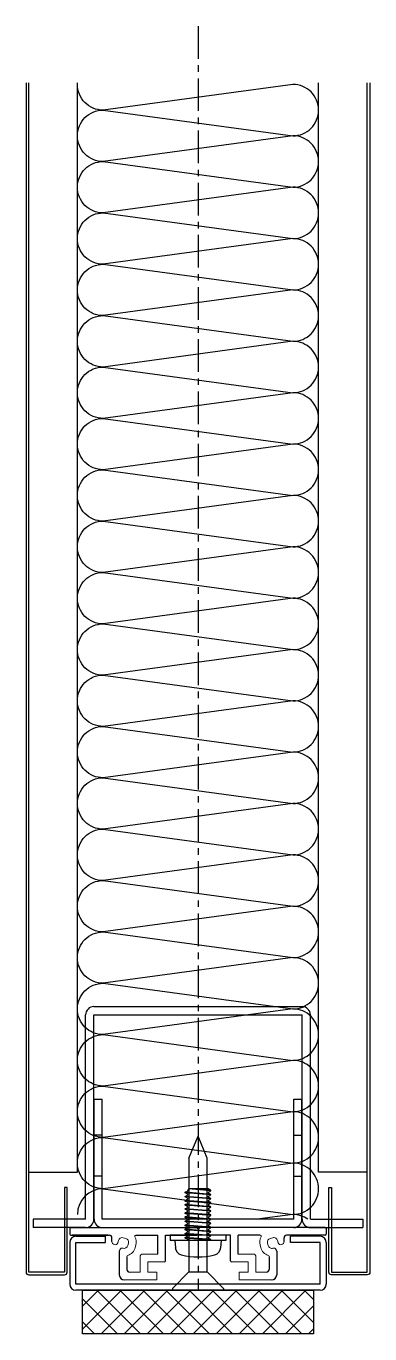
# Model space of a CAD drawing. Extents: x -275225 to 47266, y -41063 to 95295.
# Drawn here: x -220351 to -220284, y -14591.6 to -14337.1 of the extents above; entities that cross this region are included whole.
import ezdxf

# ---------------------------------------------------------------- set-up
doc = ezdxf.new("R2010")
doc.units = 0
doc.header["$LTSCALE"] = 0.2
doc.linetypes.add('CENTER', pattern=[50.8, 31.75, -6.35, 6.35, -6.35])
doc.layers.add('_基準', color=1, linetype='CENTER')
doc.layers.add('_製品', color=4, linetype='Continuous')

# ---------------------------------------------------------------- blocks, each defined once
blk = doc.blocks.new('P16KONEJI')
at = {"layer": '_製品', "color": 0, "linetype": 'ByBlock'}
for p, q in [((3.3, 10.84), (3.3, 0)), ((4.3, 10.84), (3.3, 10.84)), ((4.3, 10.84), (4.3, 0)), ((3.3, 9.92), (1.84, 9.79)), ((3.3, 7.83), (3.35, 7.92)), ((3.35, 7.92), (3.45, 7.92)), ((3.35, 7.92), (3.75, 2.92)), ((3.45, 7.92), (3.7, 7.49)), ((3.45, 7.92), (3.85, 2.92)), ((3.9, 7.49), (4.15, 7.92)), ((4.15, 7.92), (4.25, 7.92)), ((4.15, 7.92), (4.55, 2.92)), ((4.25, 7.92), (4.5, 7.49)), ((4.25, 7.92), (4.65, 2.92)), ((4.7, 7.49), (4.95, 7.92)), ((4.95, 7.92), (5.35, 2.92)), ((4.95, 7.92), (5.05, 7.92)), ((5.05, 7.92), (5.45, 2.92)), ((5.05, 7.92), (5.3, 7.49)), ((5.5, 7.49), (5.75, 7.92)), ((5.75, 7.92), (5.85, 7.92)), ((5.75, 7.92), (6.15, 2.92)), ((5.85, 7.92), (6.1, 7.49)), ((5.85, 7.92), (6.25, 2.92)), ((6.3, 7.49), (6.55, 7.92)), ((6.55, 7.92), (6.65, 7.92)), ((6.55, 7.92), (6.95, 2.92)), ((6.65, 7.92), (6.9, 7.49)), ((6.65, 7.92), (7.05, 2.92)), ((7.1, 7.49), (7.35, 7.92)), ((7.35, 7.92), (7.45, 7.92)), ((7.35, 7.92), (7.75, 2.92)), ((7.45, 7.92), (7.7, 7.49)), ((7.45, 7.92), (7.85, 2.92)), ((7.9, 7.49), (8.15, 7.92)), ((8.15, 7.92), (8.25, 7.92)), ((8.15, 7.92), (8.55, 2.92)), ((8.25, 7.92), (8.5, 7.49)), ((8.25, 7.92), (8.65, 2.92)), ((8.7, 7.49), (8.95, 7.92)), ((8.95, 7.92), (9.05, 7.92)), ((8.95, 7.92), (9.35, 2.92)), ((9.05, 7.92), (9.3, 7.49)), ((9.05, 7.92), (9.45, 2.92)), ((9.5, 7.49), (9.75, 7.92)), ((9.75, 7.92), (9.85, 7.92)), ((9.75, 7.92), (10.15, 2.92)), ((9.85, 7.92), (10.1, 7.49)), ((9.85, 7.92), (10.25, 2.92)), ((10.3, 7.49), (10.55, 7.92)), ((10.55, 7.92), (10.65, 7.92)), ((10.55, 7.92), (10.95, 2.92)), ((10.65, 7.92), (10.9, 7.49)), ((10.65, 7.92), (11.05, 2.92)), ((11.1, 7.49), (11.35, 7.92)), ((11.35, 7.92), (11.45, 7.92)), ((11.35, 7.92), (11.75, 2.92)), ((11.45, 7.92), (11.7, 7.49)), ((11.45, 7.92), (11.85, 2.92)), ((11.9, 7.49), (12.15, 7.92)), ((12.15, 7.92), (12.25, 7.92)), ((12.15, 7.92), (12.55, 2.92)), ((12.25, 7.92), (12.5, 7.49)), ((12.25, 7.92), (12.65, 2.92)), ((12.7, 7.49), (12.95, 7.92)), ((12.95, 7.92), (13.05, 7.92)), ((12.95, 7.92), (13.3, 3.55)), ((13.05, 7.92), (13.3, 7.49)), ((13.05, 7.92), (13.3, 3.55)), ((13.3, 7.49), (13.3, 3.55)), ((3.5, 3.35), (3.75, 2.92)), ((3.75, 2.92), (3.85, 2.92)), ((3.85, 2.92), (4.1, 3.35)), ((4.3, 3.35), (4.55, 2.92)), ((4.55, 2.92), (4.65, 2.92)), ((4.65, 2.92), (4.9, 3.35)), ((5.1, 3.35), (5.35, 2.92)), ((5.35, 2.92), (5.45, 2.92)), ((5.45, 2.92), (5.7, 3.35)), ((5.9, 3.35), (6.15, 2.92)), ((6.15, 2.92), (6.25, 2.92)), ((6.25, 2.92), (6.5, 3.35)), ((6.7, 3.35), (6.95, 2.92)), ((6.95, 2.92), (7.05, 2.92)), ((7.05, 2.92), (7.3, 3.35)), ((7.5, 3.35), (7.75, 2.92)), ((7.75, 2.92), (7.85, 2.92)), ((7.85, 2.92), (8.1, 3.35)), ((8.3, 3.35), (8.55, 2.92)), ((8.55, 2.92), (8.65, 2.92)), ((8.65, 2.92), (8.9, 3.35)), ((9.1, 3.35), (9.35, 2.92)), ((9.35, 2.92), (9.45, 2.92)), ((9.45, 2.92), (9.7, 3.35)), ((9.9, 3.35), (10.15, 2.92)), ((10.15, 2.92), (10.25, 2.92)), ((10.25, 2.92), (10.5, 3.35)), ((10.7, 3.35), (10.95, 2.92)), ((10.95, 2.92), (11.05, 2.92)), ((11.05, 2.92), (11.3, 3.35)), ((11.5, 3.35), (11.75, 2.92)), ((11.75, 2.92), (11.85, 2.92)), ((11.85, 2.92), (12.1, 3.35)), ((12.3, 3.35), (12.55, 2.92)), ((12.55, 2.92), (12.65, 2.92)), ((12.65, 2.92), (12.9, 3.35)), ((13.3, 3.55), (12.96, 3.4)), ((3.3, 0.92), (1.84, 1.05)), ((4.3, 0), (3.3, 0))]:
    blk.add_line(p, q, dxfattribs=at)
for centre, radius, start, end in [((12, 5.42), 12, 164.506, 195.494), ((1.98, 8.2), 1.6, 95, 164.506), ((3.8, 7.54), 0.115, 210, 330), ((4.6, 7.54), 0.115, 210, 330), ((5.4, 7.54), 0.115, 210, 330), ((6.2, 7.54), 0.115, 210, 330), ((7, 7.54), 0.115, 210, 330), ((7.8, 7.54), 0.115, 210, 330), ((8.6, 7.54), 0.115, 210, 330), ((9.4, 7.54), 0.115, 210, 330), ((10.2, 7.54), 0.115, 210, 330), ((11, 7.54), 0.115, 210, 330), ((11.8, 7.54), 0.115, 210, 330), ((12.6, 7.54), 0.115, 210, 330), ((3.4, 3.3), 0.115, 30, 150), ((4.2, 3.3), 0.115, 30, 150), ((5, 3.3), 0.115, 30, 150), ((5.8, 3.3), 0.115, 30, 150), ((6.6, 3.3), 0.115, 30, 150), ((7.4, 3.3), 0.115, 30, 150), ((8.2, 3.3), 0.115, 30, 150), ((9, 3.3), 0.115, 30, 150), ((9.8, 3.3), 0.115, 30, 150), ((10.6, 3.3), 0.115, 30, 150), ((11.4, 3.3), 0.115, 30, 150), ((12.2, 3.3), 0.115, 30, 150), ((13, 3.3), 0.115, 112.5605, 150), ((1.98, 2.64), 1.6, 195.494, 265)]:
    blk.add_arc(centre, radius, start, end, dxfattribs=at)
blk = doc.blocks.new('A$C6158021A')
at = {"color": 0, "linetype": 'ByBlock'}
for p, q in [((-13.799999, 32.100011), (-12.200001, 32.100011)), ((-13.799999, 21.900011), (-13.799999, 32.100011)), ((-12.200001, 21.900013), (-12.200001, 32.100011)), ((-13.801264, 21.900011), (-53.600001, 21.900011)), ((-55.200001, -20.29999), (-55.200001, 20.300013)), ((-13.800001, 20.300013), (-53.600001, 20.300013)), ((-53.600001, -20.29999), (-53.600001, 20.300013)), ((-13.800001, 20.250011), (-37.200001, 20.250011)), ((-37.200001, 18.650011), (-37.200001, 20.250011)), ((-13.800001, 18.650011), (-37.200001, 18.650011)), ((-30.200001, 18.650011), (-30.200001, 20.250011)), ((-22.200001, 18.650011), (-22.200001, 20.250011)), ((-13.800001, 18.650011), (-13.800001, -18.649989)), ((-13.799999, -20.29999), (-53.600001, -20.29999)), ((-13.800001, -18.649989), (-37.200001, -18.649989)), ((-37.200001, -20.249989), (-37.200001, -18.649989)), ((-13.800001, -20.249989), (-37.200001, -20.249989)), ((-30.200001, -18.649988), (-30.200001, -20.249988)), ((-22.200001, -18.649988), (-22.200001, -20.249988)), ((-13.799999, -21.899989), (-53.600001, -21.899989)), ((-13.799999, -21.899988), (-13.799999, -32.099988)), ((-12.200001, -21.900013), (-12.200001, -32.100011)), ((-13.799999, -32.099989), (-12.200001, -32.099989))]:
    blk.add_line(p, q, dxfattribs=at)
for centre, start, end in [((-53.600001, 20.300011), 90, 180), ((-13.800001, 21.900013), 270, 0), ((-13.800001, 18.650011), 0, 90), ((-53.600001, -20.299988), 180, 270), ((-13.800001, -18.649989), 270, 0), ((-13.800001, -21.900013), 0, 90)]:
    blk.add_arc(centre, 1.6, start, end, dxfattribs=at)
blk = doc.blocks.new('A$C74EC5A1A')
at = {"layer": '_製品', "color": 0, "linetype": 'ByBlock'}
for p, q in [((0.2, 10.2), (24.7, 10.2)), ((0.2, 10.2), (24.7, 10.2)), ((0.2, 10.2), (24.7, 10.2)), ((25, 9.9), (24.7, 10.2)), ((25.3, 10.2), (24.7, 10.2)), ((25.3, 10.2), (25, 9.9)), ((49.8, 10.2), (25.3, 10.2)), ((0, 10), (0, 8.9)), ((0.2, 8.7), (7.72, 8.7)), ((5.4, 8.7), (0.5, 8.7)), ((7.4, 8.7), (2.5, 8.7)), ((8.22, 7.46), (8.22, 8.2)), ((12.88, 8.7), (17.19, 8.7)), ((17.19, 5), (17.19, 8.7)), ((18.69, 8.7), (24.7, 8.7)), ((18.69, 3.7), (18.69, 8.7)), ((24.7, 8.7), (25, 9)), ((25.3, 8.7), (25, 9)), ((31.31, 8.7), (25.3, 8.7)), ((31.31, 3.7), (31.31, 8.7)), ((37.12, 8.7), (32.81, 8.7)), ((32.81, 5), (32.81, 8.7)), ((41.78, 7.46), (41.78, 8.2)), ((49.8, 8.7), (42.28, 8.7)), ((50, 10), (50, 8.9)), ((9.66, 5.57), (9.66, 1)), ((9.84, 6), (9.74, 5.83)), ((40.16, 6), (40.26, 5.83)), ((40.34, 5.57), (40.34, 1)), ((11.16, 4.55), (11.16, 2)), ((38.84, 4.55), (38.84, 2))]:
    blk.add_line(p, q, dxfattribs=at)
at = {"layer": '_製品', "color": 0, "linetype": 'ByBlock', "lineweight": 15}
for p, q in [((9.51, 7.69), (9.38, 7.2)), ((10.43, 8.22), (10.91, 8.09)), ((10.43, 8.22), (10.91, 8.09)), ((39.57, 8.22), (39.09, 8.09)), ((39.57, 8.22), (39.09, 8.09)), ((40.49, 7.69), (40.62, 7.2)), ((10.39, 6.15), (10.27, 6.19)), ((11.31, 6.68), (11.44, 7.17)), ((12.76, 6.3), (12.89, 6.78)), ((37.24, 6.3), (37.11, 6.78)), ((38.69, 6.68), (38.56, 7.17)), ((39.61, 6.15), (39.73, 6.19)), ((13.75, 4.7), (13.75, 1.5)), ((17.19, 5), (14.05, 5)), ((18.49, 3.5), (15.25, 3.5)), ((15.25, 1.5), (15.25, 3.5)), ((31.51, 3.5), (34.75, 3.5)), ((32.81, 5), (35.95, 5)), ((34.75, 1.5), (34.75, 3.5)), ((36.25, 4.7), (36.25, 1.5)), ((11.66, 1.5), (13.75, 1.5)), ((17, 1.5), (15.25, 1.5)), ((17, 0), (17, 1.5)), ((33, 0), (33, 1.5)), ((33, 1.5), (34.75, 1.5)), ((38.34, 1.5), (36.25, 1.5)), ((10.66, 0), (17, 0)), ((39.34, 0), (33, 0))]:
    blk.add_line(p, q, dxfattribs=at)
at = {"layer": '_製品', "color": 0, "linetype": 'ByBlock'}
for centre, radius, start, end in [((0.2, 10), 0.2, 90, 180), ((49.8, 10), 0.2, 0, 90), ((0.2, 8.9), 0.2, 180, 270), ((7.72, 8.2), 0.5, 0, 90), ((42.28, 8.2), 0.5, 90, 180), ((49.8, 8.9), 0.2, 270, 0), ((10.16, 5.57), 0.5, 147.6627, 180), ((39.84, 5.57), 0.5, 0, 32.3373), ((18.49, 3.7), 0.2, 270, 0), ((31.51, 3.7), 0.2, 180, 270), ((10.66, 1), 1, 180, 270), ((11.66, 2), 0.5, 180, 270), ((38.34, 2), 0.5, 270, 0), ((39.34, 1), 1, 270, 0)]:
    blk.add_arc(centre, radius, start, end, dxfattribs=at)
at = {"layer": '_製品', "color": 0, "linetype": 'ByBlock', "lineweight": 15}
for centre, radius, start, end in [((10.23, 7.49), 0.75, 75, 165), ((10.72, 7.36), 0.75, 345, 75), ((12.88, 8.5), 0.2, 90, 207.8181), ((10.72, 7.36), 2.25, 345, 27.8181), ((39.28, 7.36), 2.25, 152.1819, 195), ((37.12, 8.5), 0.2, 332.1819, 90), ((39.28, 7.36), 0.75, 105, 195), ((39.77, 7.49), 0.75, 15, 105), ((8.83, 7.46), 0.607, 180, 334.8239), ((10.17, 5.82), 0.375, 75, 152.8081), ((10.59, 6.88), 0.75, 255, 345), ((10.59, 6.88), 2.25, 288.4094, 345), ((39.41, 6.88), 2.25, 195, 251.5906), ((39.41, 6.88), 0.75, 195, 285), ((39.83, 5.82), 0.375, 27.1919, 105), ((41.17, 7.46), 0.607, 205.1761, 0), ((11.36, 4.55), 0.2, 108.4094, 180), ((14.05, 4.7), 0.3, 90, 180), ((35.95, 4.7), 0.3, 0, 90), ((38.64, 4.55), 0.2, 0, 71.5906)]:
    blk.add_arc(centre, radius, start, end, dxfattribs=at)
blk = doc.blocks.new('A$C7F264B71')
at = {"color": 6, "linetype": 'ByBlock', "ltscale": 0.5}
blk.add_line((15, 19.74), (52, 14.74), dxfattribs=at)
at = {"color": 0, "linetype": 'ByBlock', "ltscale": 0.5}
for q in [(45.04, 13.8), (52, 14.74)]:
    blk.add_line((52, 14.74), q, dxfattribs=at)
for points in [[(0, 235), (0, 3.5, 0.414214), (0.5, 3), (7.5, 3, 0.414214), (8, 3.5), (8, 20), (7.5, 20), (7.5, 3.5), (0.5, 3.5), (0.5, 235)], [(67, 235), (67, 3.5, -0.414214), (66.5, 3), (59.5, 3, -0.414214), (59, 3.5), (59, 20), (59.5, 20), (59.5, 3.5), (66.5, 3.5), (66.5, 235)]]:
    blk.add_lwpolyline(points, format="xyb")
for points in [[(0.5, 23), (10, 23), (10, 235)], [(66.5, 23), (57, 23), (57, 235)]]:
    blk.add_lwpolyline(points)
at = {"color": 6, "linetype": 'ByBlock', "ltscale": 0.5}
for points in [[(52, 224.7), (52, 224.7, 0.414214), (57, 229.7), (57, 229.7, 0.414214), (52, 234.7), (52, 234.7), (15, 229.7), (15, 229.7, -0.414214), (10, 234.7), (10, 234.7, -0.014953), (10.01, 235, -0.014953)], [(52, 214.7), (52, 214.7, 0.414214), (57, 219.7), (57, 219.7, 0.414214), (52, 224.7), (52, 224.7), (15, 219.7), (15, 219.7, -0.414214), (10, 224.7), (10, 224.7, -0.414214), (15, 229.7), (15, 229.7), (52, 224.7)], [(52, 204.7), (52, 204.7, 0.414214), (57, 209.7), (57, 209.7, 0.414214), (52, 214.7), (52, 214.7), (15, 209.7), (15, 209.7, -0.414214), (10, 214.7), (10, 214.7, -0.414214), (15, 219.7), (15, 219.7), (52, 214.7)], [(52, 194.7), (52, 194.7, 0.414214), (57, 199.7), (57, 199.7, 0.414214), (52, 204.7), (52, 204.7), (15, 199.7), (15, 199.7, -0.414214), (10, 204.7), (10, 204.7, -0.414214), (15, 209.7), (15, 209.7), (52, 204.7)], [(52, 184.7), (52, 184.7, 0.414214), (57, 189.7), (57, 189.7, 0.414214), (52, 194.7), (52, 194.7), (15, 189.7), (15, 189.7, -0.414214), (10, 194.7), (10, 194.7, -0.414214), (15, 199.7), (15, 199.7), (52, 194.7)], [(52, 174.7), (52, 174.7, 0.414214), (57, 179.7), (57, 179.7, 0.414214), (52, 184.7), (52, 184.7), (15, 179.7), (15, 179.7, -0.414214), (10, 184.7), (10, 184.7, -0.414214), (15, 189.7), (15, 189.7), (52, 184.7)], [(52, 164.7), (52, 164.7, 0.414214), (57, 169.7), (57, 169.7, 0.414214), (52, 174.7), (52, 174.7), (15, 169.7), (15, 169.7, -0.414214), (10, 174.7), (10, 174.7, -0.414214), (15, 179.7), (15, 179.7), (52, 174.7)], [(52, 154.7), (52, 154.7, 0.414214), (57, 159.7), (57, 159.7, 0.414214), (52, 164.7), (52, 164.7), (15, 159.7), (15, 159.7, -0.414214), (10, 164.7), (10, 164.7, -0.414214), (15, 169.7), (15, 169.7), (52, 164.7)], [(52, 144.7), (52, 144.7, 0.414214), (57, 149.7), (57, 149.7, 0.414214), (52, 154.7), (52, 154.7), (15, 149.7), (15, 149.7, -0.414214), (10, 154.7), (10, 154.7, -0.414214), (15, 159.7), (15, 159.7), (52, 154.7)], [(52, 134.7), (52, 134.7, 0.414214), (57, 139.7), (57, 139.7, 0.414214), (52, 144.7), (52, 144.7), (15, 139.7), (15, 139.7, -0.414214), (10, 144.7), (10, 144.7, -0.414214), (15, 149.7), (15, 149.7), (52, 144.7)], [(52, 124.7), (52, 124.7, 0.414214), (57, 129.7), (57, 129.7, 0.414214), (52, 134.7), (52, 134.7), (15, 129.7), (15, 129.7, -0.414214), (10, 134.7), (10, 134.7, -0.414214), (15, 139.7), (15, 139.7), (52, 134.7)], [(52, 114.7), (52, 114.7, 0.414214), (57, 119.7), (57, 119.7, 0.414214), (52, 124.7), (52, 124.7), (15, 119.7), (15, 119.7, -0.414214), (10, 124.7), (10, 124.7, -0.414214), (15, 129.7), (15, 129.7), (52, 124.7)], [(52, 104.74), (52, 104.74, 0.414214), (57, 109.74), (57, 109.74, 0.414214), (52, 114.74), (52, 114.74), (15, 109.74), (15, 109.74, -0.414214), (10, 114.74), (10, 114.74, -0.414214), (15, 119.74), (15, 119.74), (52, 114.74)], [(52, 94.74), (52, 94.74, 0.414214), (57, 99.74), (57, 99.74, 0.414214), (52, 104.74), (52, 104.74), (15, 99.74), (15, 99.74, -0.414214), (10, 104.74), (10, 104.74, -0.414214), (15, 109.74), (15, 109.74), (52, 104.74)], [(52, 84.74), (52, 84.74, 0.414214), (57, 89.74), (57, 89.74, 0.414214), (52, 94.74), (52, 94.74), (15, 89.74), (15, 89.74, -0.414214), (10, 94.74), (10, 94.74, -0.414214), (15, 99.74), (15, 99.74), (52, 94.74)], [(52, 74.74), (52, 74.74, 0.414214), (57, 79.74), (57, 79.74, 0.414214), (52, 84.74), (52, 84.74), (15, 79.74), (15, 79.74, -0.414214), (10, 84.74), (10, 84.74, -0.414214), (15, 89.74), (15, 89.74), (52, 84.74)], [(52, 64.74), (52, 64.74, 0.414214), (57, 69.74), (57, 69.74, 0.414214), (52, 74.74), (52, 74.74), (15, 69.74), (15, 69.74, -0.414214), (10, 74.74), (10, 74.74, -0.414214), (15, 79.74), (15, 79.74), (52, 74.74)], [(52, 54.74), (52, 54.74, 0.414214), (57, 59.74), (57, 59.74, 0.414214), (52, 64.74), (52, 64.74), (15, 59.74), (15, 59.74, -0.414214), (10, 64.74), (10, 64.74, -0.414214), (15, 69.74), (15, 69.74), (52, 64.74)], [(52, 44.74), (52, 44.74, 0.414214), (57, 49.74), (57, 49.74, 0.414214), (52, 54.74), (52, 54.74), (15, 49.74), (15, 49.74, -0.414214), (10, 54.74), (10, 54.74, -0.414214), (15, 59.74), (15, 59.74), (52, 54.74)], [(52, 34.74), (52, 34.74, 0.414214), (57, 39.74), (57, 39.74, 0.414214), (52, 44.74), (52, 44.74), (15, 39.74), (15, 39.74, -0.414214), (10, 44.74), (10, 44.74, -0.414214), (15, 49.74), (15, 49.74), (52, 44.74)], [(52, 24.74), (52, 24.74, 0.414214), (57, 29.74), (57, 29.74, 0.414214), (52, 34.74), (52, 34.74), (15, 29.74), (15, 29.74, -0.414214), (10, 34.74), (10, 34.74, -0.414214), (15, 39.74), (15, 39.74), (52, 34.74)], [(52, 14.74), (52, 14.74, 0.414214), (57, 19.74), (57, 19.74, 0.414214), (52, 24.74), (52, 24.74), (15, 19.74), (15, 19.74, -0.414214), (10, 24.74), (10, 24.74, -0.414214), (15, 29.74), (15, 29.74), (52, 24.74)]]:
    blk.add_lwpolyline(points, format="xyb", dxfattribs=at)
blk.add_arc((15, 14.74), 5, 90, 180, dxfattribs=at)
at = {"color": 0, "linetype": 'ByBlock', "ltscale": 0.5}
blk.add_arc((52, 9.74), 5, 54.284, 90, dxfattribs=at)
at = {"layer": '_基準'}
blk.add_line((33.5, 246.05), (33.5, 0), dxfattribs=at)
at = {"color": 6, "xscale": -1, "rotation": 270}
blk.add_blockref('P16KONEJI', (28.08, 6.4), dxfattribs=at)
blk.add_blockref('A$C74EC5A1A', (8.5, 2))
at = {"layer": '_製品', "color": 0, "rotation": 270}
blk.add_blockref('A$C6158021A', (33.5, 0), dxfattribs=at)
blk = doc.blocks.new('A$C7A8C021E')
at = {"color": 0, "linetype": 'ByBlock'}
for p, q in [((1.2, 10.5), (7, 10.5)), ((7, 9.3), (7, 10.5)), ((48.8, 10.5), (43, 10.5)), ((43, 9.3), (43, 10.5)), ((0, 9.3), (0, 1.2)), ((1.2, 1.2), (1.2, 9.3)), ((1.2, 9.3), (7, 9.3)), ((48.8, 9.3), (43, 9.3)), ((48.8, 1.2), (48.8, 9.3)), ((50, 9.3), (50, 1.2)), ((48.8, 1.2), (1.2, 1.2)), ((48.8, 0), (1.2, 0))]:
    blk.add_line(p, q, dxfattribs=at)
for centre, start, end in [((1.2, 9.3), 90, 180), ((48.8, 9.3), 0, 90), ((1.2, 1.2), 180, 270), ((48.8, 1.2), 270, 0)]:
    blk.add_arc(centre, 1.2, start, end, dxfattribs=at)
blk = doc.blocks.new('A$C693A4085')
for p, q in [((-1.78, 25.71), (0, 30)), ((1.78, 25.71), (0, 30)), ((-1.78, 25.71), (-1.78, 3.56)), ((1.78, 3.56), (1.78, 25.71)), ((-5, 0.33), (-1.78, 3.56)), ((-1.78, 3.56), (1.78, 3.56)), ((5, 0.33), (1.78, 3.56)), ((-5, 0.33), (-5, 0)), ((-5, 0), (5, 0)), ((5, 0.33), (5, 0))]:
    blk.add_line(p, q)
blk = doc.blocks.new('A$C6546269A')
at = {"layer": '_製品'}
h = blk.add_hatch(dxfattribs=at)
h.set_pattern_fill('ANSI37', color=256, angle=90, style=0)
h.set_pattern_definition([(135, (2088.1337, -2632.8073), (-2.245064, -2.245064), []), (225, (2088.1337, -2632.8073), (2.245064, -2.245064), [])])
h.paths.add_polyline_path([(11, 0), (11, 8.5), (56, 8.5), (56, 0)])
blk.add_lwpolyline([(11, 0), (11, 8.5), (56, 8.5), (56, 0)], close=True, dxfattribs=at)
for name, p in [('A$C7F264B71', (0, 8.5)), ('A$C693A4085', (33.5, 8.5)), ('A$C7A8C021E', (8.5, 8.5))]:
    blk.add_blockref(name, p, dxfattribs=at)

msp = doc.modelspace()

# ---------------------------------------------------------------- block references
at = {"layer": '_製品'}
msp.add_blockref('A$C6546269A', (-220351.0498, -14591.612), dxfattribs=at)

doc.saveas('drawing.dxf')
